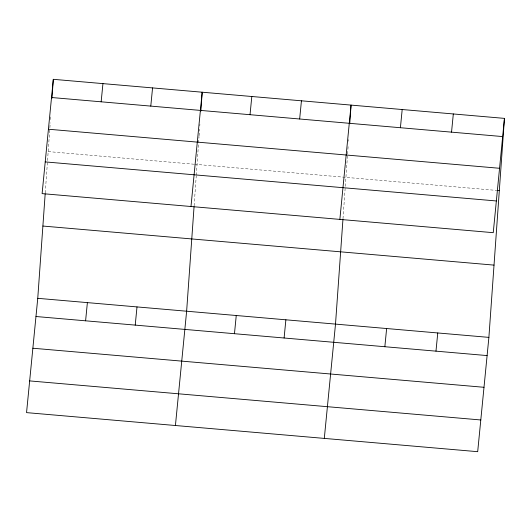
<?xml version="1.0" encoding="UTF-8"?>
<svg xmlns="http://www.w3.org/2000/svg" width="531" height="531" viewBox="0 0 531 531"><rect width="100%" height="100%" fill="white"/><g stroke="black" fill="none" stroke-linecap="round" stroke-linejoin="round"><path stroke-width="0.4" stroke-dasharray="2.65 1.99" d="M45.241 192.952L49.814 128.595M49.874 127.772L50.226 122.84M50.458 119.555L50.75 115.453M194.114 205.849L196.231 176.06M196.291 175.237L199.039 136.553M199.098 135.737L199.563 129.166M199.795 125.88L199.915 124.234M342.993 218.739L348.15 146.164M348.495 141.233L348.615 139.593M48.182 151.587L193.802 164.198M194.618 164.265L496.843 190.437"/><path stroke-width="0.8" d="M504.45 118.38L493.246 232.678L42.108 193.616L53.312 79.318L504.45 118.38L488.892 337.384L477.688 451.682L26.55 412.62L37.754 298.322L45.181 193.782M51.972 98.202L53.312 79.318M194.061 206.672L186.633 311.212L175.422 425.51M200.851 111.098L202.192 92.208L190.981 206.506M342.933 219.569L335.506 324.102L324.302 438.4M349.783 123.165L351.064 105.098L339.86 219.396M101.155 101.806L102.941 83.613M85.597 320.81L87.383 302.617M150.784 106.1L152.563 87.907M135.226 325.105L137.005 306.918M250.028 114.696L251.813 96.503M234.47 333.7L236.255 315.507M299.657 118.997L301.442 100.804M284.098 338.001L285.884 319.808M400.407 127.719L402.193 109.525M384.849 346.723L386.634 328.53M451.536 132.146L453.321 113.953M435.978 351.15L437.763 332.957M51.534 97.512L502.665 136.573M48.421 129.225L499.558 168.287M497.666 190.51L499.313 190.656M45.221 161.902L496.352 200.964M42.892 226.047L494.022 265.115M37.754 298.322L488.892 337.384M35.975 316.516L487.106 355.578M32.862 348.23L484 387.291M29.656 380.906L480.794 419.968"/></g></svg>
